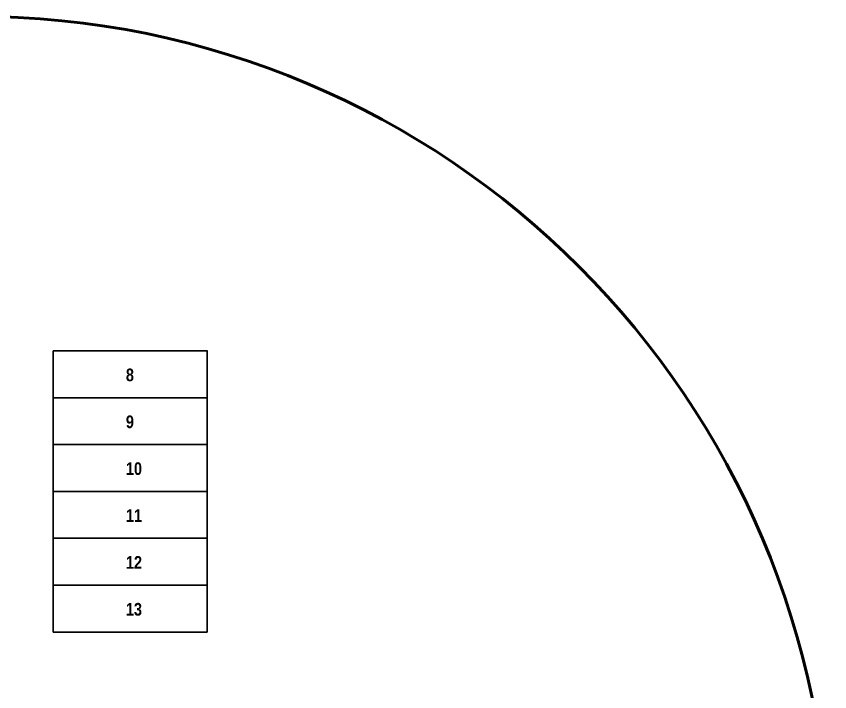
# Model space of a CAD drawing. Header units: inches. Extents: x 218041 to 238734, y -94371 to -86245.
# Drawn here: x 236203 to 238734, y -91149 to -89047 of the extents above; entities that cross this region are included whole.
import ezdxf

# ---------------------------------------------------------------- set-up
doc = ezdxf.new("R2010")
doc.units = ezdxf.units.IN
doc.header["$LTSCALE"] = 0.1
doc.header["$MEASUREMENT"] = 0
doc.layers.add('dimension', color=5, linetype='Continuous')
doc.layers.add('TEXT', color=250, linetype='Continuous')
doc.styles.get("Standard").update_dxf_attribs({"font": 'swisscb.ttf'})

msp = doc.modelspace()

# ---------------------------------------------------------------- linework, layer by layer
at = {"color": 1, "lineweight": 30}
for p, q in [((236797.381, -90088.1), (236317.381, -90088.1)), ((236797.135, -90234.018), (236317.504, -90234.018)), ((236797.135, -90379.936), (236317.627, -90379.936)), ((236797.135, -90525.854), (236317.75, -90525.854)), ((236797.135, -90671.772), (236317.873, -90671.772)), ((236797.135, -90817.69), (236317.135, -90817.69))]:
    msp.add_line(p, q, dxfattribs=at)
at = {"color": 3, "lineweight": 60}
msp.add_circle((236072.057, -91708.624), 2661.916, dxfattribs=at)
at = {"layer": 'dimension', "color": 1, "lineweight": 30}
for p, q in [((236317.381, -90088.1), (236317.135, -90424.199)), ((236797.135, -90244.395), (236797.135, -90088.1)), ((236797.135, -90424.199), (236797.135, -90244.395)), ((236797.135, -90244.395), (236797.135, -90424.199)), ((236317.135, -90424.199), (236317.135, -90604.002)), ((236797.135, -90604.002), (236797.135, -90424.199)), ((236797.135, -90424.199), (236797.135, -90604.002)), ((236317.135, -90604.002), (236317.135, -90783.805)), ((236797.135, -90783.805), (236797.135, -90604.002)), ((236797.135, -90604.002), (236797.135, -90783.805)), ((236317.135, -90783.805), (236317.135, -90963.608)), ((236797.135, -90963.608), (236797.135, -90783.805)), ((236797.135, -90783.805), (236797.135, -90963.608)), ((236317.135, -90963.608), (236317.135, -90817.69)), ((236527.234, -90963.608), (236317.135, -90963.608)), ((236317.135, -90963.608), (236797.135, -90963.608)), ((236768.808, -90963.608), (236589.004, -90963.608)), ((236797.135, -90963.608), (236768.808, -90963.608))]:
    msp.add_line(p, q, dxfattribs=at)
at = {"layer": 'dimension', "color": 1, "lineweight": -3}
msp.add_line((236317.135, -90817.69), (236317.135, -90963.608), dxfattribs=at)

# ---------------------------------------------------------------- texts
at = {"layer": 'TEXT', "color": 1, "attachment_point": 1}
for s, insert, char_height in [('8', (236543.882, -90143.441), 39.344), ('9', (236543.882, -90289.359), 39.344), ('10', (236543.882, -90435.277), 39.3443), ('11', (236543.882, -90581.195), 39.3443), ('12', (236543.882, -90727.113), 39.3443), ('13', (236543.882, -90873.032), 39.3443)]:
    msp.add_mtext_dynamic_manual_height_columns(s, width=100.84618, gutter_width=0.489, heights=[0], dxfattribs=dict(at, insert=insert, char_height=char_height))

doc.saveas('drawing.dxf')
